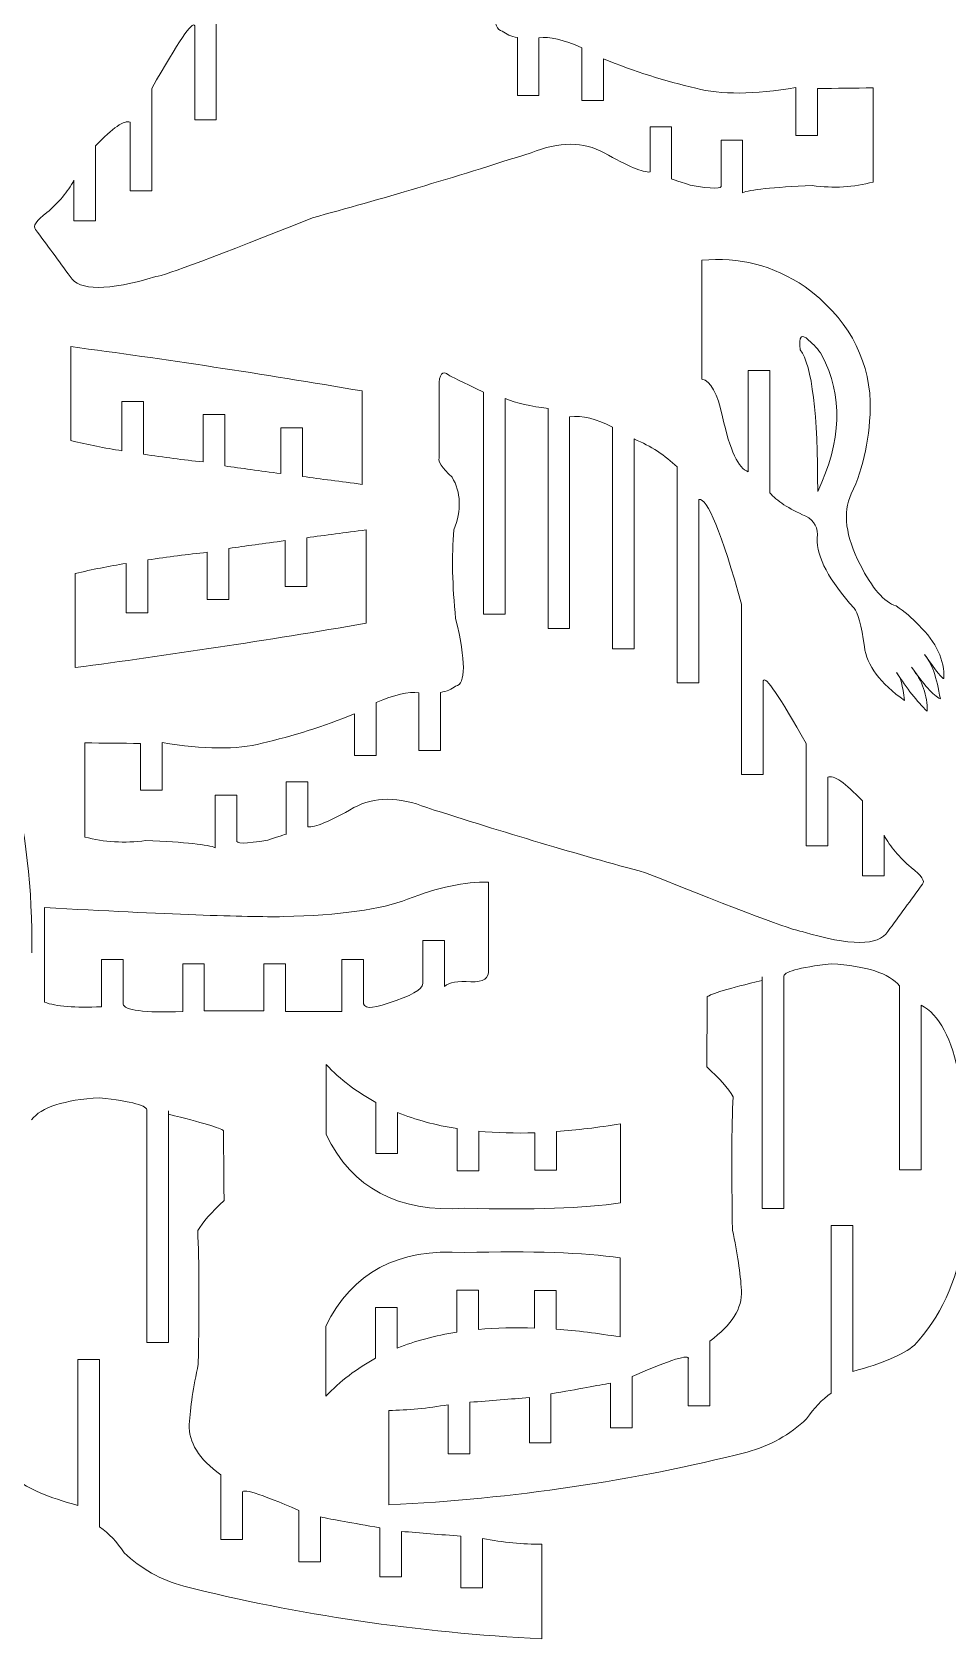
# Model space of a CAD drawing. Header units: inches. Extents: x -293 to 104, y -145 to 210.
# Drawn here: x -168.7 to -49.4, y -136.8 to 72.5 of the extents above; entities that cross this region are included whole.
import ezdxf

# ---------------------------------------------------------------- set-up
doc = ezdxf.new("R2010")
doc.units = ezdxf.units.IN
doc.header["$MEASUREMENT"] = 0
doc.layers.add('Layer 1', color=7, linetype='Continuous')

msp = doc.modelspace()

# ---------------------------------------------------------------- linework, layer by layer
at = {"layer": 'Layer 1', "color": 1, "lineweight": 9}
for points, knots in [([(-105.2936, 102.3051), (-105.1119, 101.9137), (-105.6754, 101.0899), (-106.984, 99.834), (-106.984, 99.834), (-108.1543, 97.8578), (-108.2324, 95.5698), (-107.2181, 92.9698), (-107.2181, 92.9698), (-106.932, 89.5378), (-107.01, 85.6898), (-107.4521, 81.4258), (-107.4521, 81.4258), (-108.8043, 75.8358), (-108.8043, 72.8978), (-107.4521, 72.6118), (-107.4521, 72.6118), (-106.9476, 72.2081), (-106.2922, 71.9345), (-105.4866, 71.7909)], [0, 0, 0, 0, 0.2, 0.2, 0.2, 0.20000001, 0.4, 0.4, 0.4, 0.40000001, 0.6, 0.6, 0.6, 0.60000001, 0.8, 0.8, 0.8, 0.80000001, 1, 1, 1, 1]), ([(-144.7282, 83.2922), (-144.7282, 83.2922), (-144.7282, 61.0807), (-144.7282, 61.0807), (-144.7282, 61.0807), (-144.7282, 61.0807), (-147.5474, 61.0807), (-147.5474, 61.0807), (-147.5474, 61.0807), (-147.5474, 61.0807), (-147.5474, 73.3168), (-147.5474, 73.3168)], [0, 0, 0, 0, 0.33333333, 0.33333333, 0.33333333, 0.33333334, 0.66666667, 0.66666667, 0.66666667, 0.66666668, 1, 1, 1, 1]), ([(-105.4866, 71.7909), (-105.4866, 71.7909), (-105.4866, 64.211), (-105.4866, 64.211), (-105.4866, 64.211), (-105.4866, 64.211), (-102.6674, 64.211), (-102.6674, 64.211), (-102.6674, 64.211), (-102.6674, 64.211), (-102.6674, 71.7517), (-102.6674, 71.7517)], [0, 0, 0, 0, 0.33333333, 0.33333333, 0.33333333, 0.33333334, 0.66666667, 0.66666667, 0.66666667, 0.66666668, 1, 1, 1, 1]), ([(-97.0744, 70.4609), (-97.0744, 70.4609), (-97.0744, 63.587), (-97.0744, 63.587), (-97.0744, 63.587), (-97.0744, 63.587), (-94.2553, 63.587), (-94.2553, 63.587), (-94.2553, 63.587), (-94.2553, 63.587), (-94.2553, 69.0133), (-94.2553, 69.0133)], [0, 0, 0, 0, 0.33333333, 0.33333333, 0.33333333, 0.33333334, 0.66666667, 0.66666667, 0.66666667, 0.66666668, 1, 1, 1, 1]), ([(-94.2553, 69.0133), (-90.2333, 67.3702), (-86.2194, 66.0924), (-82.2145, 65.1795), (-82.2145, 65.1795), (-78.9593, 64.3187), (-74.6129, 64.3447), (-69.1754, 65.2577)], [0, 0, 0, 0, 0.5, 0.5, 0.5, 0.50000001, 1, 1, 1, 1]), ([(-153.1404, 65.1404), (-153.1404, 65.1404), (-153.1404, 51.7906), (-153.1404, 51.7906), (-153.1404, 51.7906), (-153.1404, 51.7906), (-155.9596, 51.7906), (-155.9596, 51.7906), (-155.9596, 51.7906), (-155.9596, 51.7906), (-155.9596, 60.759), (-155.9596, 60.759)], [0, 0, 0, 0, 0.33333333, 0.33333333, 0.33333333, 0.33333334, 0.66666667, 0.66666667, 0.66666667, 0.66666668, 1, 1, 1, 1]), ([(-66.3563, 65.1404), (-66.3563, 65.1404), (-66.3563, 59.0402), (-66.3563, 59.0402), (-66.3563, 59.0402), (-66.3563, 59.0402), (-69.1754, 59.0402), (-69.1754, 59.0402), (-69.1754, 59.0402), (-69.1754, 59.0402), (-69.1754, 65.2577), (-69.1754, 65.2577)], [0, 0, 0, 0, 0.33333333, 0.33333333, 0.33333333, 0.33333334, 0.66666667, 0.66666667, 0.66666667, 0.66666668, 1, 1, 1, 1]), ([(-88.1931, 54.2674), (-88.1931, 54.2674), (-88.1931, 60.1303), (-88.1931, 60.1303), (-88.1931, 60.1303), (-88.1931, 60.1303), (-85.3739, 60.1303), (-85.3739, 60.1303), (-85.3739, 60.1303), (-85.3739, 60.1303), (-85.3739, 53.3457), (-85.3739, 53.3457)], [0, 0, 0, 0, 0.33333333, 0.33333333, 0.33333333, 0.33333334, 0.66666667, 0.66666667, 0.66666667, 0.66666668, 1, 1, 1, 1]), ([(-88.1931, 54.2674), (-89.0936, 54.1775), (-91.0928, 55.0145), (-94.1903, 56.7777), (-94.1903, 56.7777), (-96.8426, 58.2337), (-100.0151, 58.2339), (-103.7076, 56.7777), (-103.7076, 56.7777), (-113.8777, 53.5109), (-123.3763, 50.6869), (-132.2028, 48.3056), (-132.2028, 48.3056), (-144.6112, 43.3355), (-151.4172, 40.7775), (-152.6203, 40.6316), (-152.6203, 40.6316), (-158.8872, 38.7596), (-162.6057, 38.7596), (-163.7759, 40.6316), (-163.7759, 40.6316), (-165.2842, 42.6857), (-166.7923, 44.7397), (-168.3005, 46.7937), (-168.3005, 46.7937), (-168.6906, 47.2097), (-168.1965, 47.9377), (-166.8183, 48.9777), (-166.8183, 48.9777), (-165.2885, 50.2777), (-164.1139, 51.6817), (-163.2948, 53.1897)], [0, 0, 0, 0, 0.125, 0.125, 0.125, 0.12500001, 0.25, 0.25, 0.25, 0.25000001, 0.375, 0.375, 0.375, 0.37500001, 0.5, 0.5, 0.5, 0.50000001, 0.625, 0.625, 0.625, 0.62500001, 0.75, 0.75, 0.75, 0.75000001, 0.875, 0.875, 0.875, 0.87500001, 1, 1, 1, 1]), ([(-160.4756, 57.6682), (-160.4756, 57.6682), (-160.4756, 47.909), (-160.4756, 47.909), (-160.4756, 47.909), (-160.4756, 47.909), (-163.2948, 47.909), (-163.2948, 47.909), (-163.2948, 47.909), (-163.2948, 47.909), (-163.2948, 53.1895), (-163.2948, 53.1895)], [0, 0, 0, 0, 0.33333333, 0.33333333, 0.33333333, 0.33333334, 0.66666667, 0.66666667, 0.66666667, 0.66666668, 1, 1, 1, 1]), ([(-78.9382, 52.546), (-78.9382, 52.546), (-78.9382, 58.4089), (-78.9382, 58.4089), (-78.9382, 58.4089), (-78.9382, 58.4089), (-76.119, 58.4089), (-76.119, 58.4089), (-76.119, 58.4089), (-76.119, 58.4089), (-76.119, 51.5517), (-76.119, 51.5517)], [0, 0, 0, 0, 0.33333333, 0.33333333, 0.33333333, 0.33333334, 0.66666667, 0.66666667, 0.66666667, 0.66666668, 1, 1, 1, 1]), ([(-78.9382, 52.546), (-78.6897, 52.0468), (-80.0292, 52.047), (-82.9569, 52.546), (-82.9569, 52.546), (-84.7514, 53.1377), (-85.5571, 53.4044), (-85.3739, 53.3457)], [0, 0, 0, 0, 0.5, 0.5, 0.5, 0.50000001, 1, 1, 1, 1]), ([(-59.1105, 52.9557), (-61.6338, 52.2795), (-64.2779, 52.1235), (-67.0427, 52.4877), (-67.0427, 52.4877), (-72.2342, 52.2797), (-75.2596, 51.9677), (-76.119, 51.5517)], [0, 0, 0, 0, 0.5, 0.5, 0.5, 0.50000001, 1, 1, 1, 1]), ([(-81.4336, 27.2936), (-81.4336, 27.2936), (-81.4336, 42.7565), (-81.4336, 42.7565), (-81.4336, 42.7565), (-76.612, 43.2575), (-72.1268, 42.1073), (-67.9786, 39.3056), (-67.9786, 39.3056), (-62.5959, 35.3536), (-59.7615, 30.3616), (-59.4755, 24.3296), (-59.4755, 24.3296), (-59.4755, 19.8056), (-60.3076, 15.8016), (-61.9718, 12.3175), (-61.9718, 12.3175), (-63.09, 9.8735), (-62.6999, 6.8055), (-60.8016, 3.1135)], [0, 0, 0, 0, 0.2, 0.2, 0.2, 0.20000001, 0.4, 0.4, 0.4, 0.40000001, 0.6, 0.6, 0.6, 0.60000001, 0.8, 0.8, 0.8, 0.80000001, 1, 1, 1, 1]), ([(-65.7943, 30.4136), (-63.012, 25.1096), (-63.194, 19.1816), (-66.3404, 12.6296), (-66.3404, 12.6296), (-66.3144, 22.7957), (-67.0685, 28.9578), (-68.6027, 31.1156), (-68.6027, 31.1156), (-68.8333, 32.8785), (-68.4764, 33.2925), (-67.5317, 32.3571), (-67.5317, 32.3571), (-66.8613, 31.8051), (-66.2821, 31.1573), (-65.7943, 30.4136)], [0, 0, 0, 0, 0.25, 0.25, 0.25, 0.25000001, 0.5, 0.5, 0.5, 0.50000001, 0.75, 0.75, 0.75, 0.75000001, 1, 1, 1, 1]), ([(-109.9044, 25.5811), (-112.7357, 26.9241), (-114.2347, 27.6674), (-114.4017, 27.8109), (-114.4017, 27.8109), (-115.2738, 28.476), (-115.7033, 27.9675), (-115.6903, 26.2853), (-115.6903, 26.2853), (-115.6903, 23.1818), (-115.6903, 20.0781), (-115.6903, 16.9744)], [0, 0, 0, 0, 0.33333333, 0.33333333, 0.33333333, 0.33333334, 0.66666667, 0.66666667, 0.66666667, 0.66666668, 1, 1, 1, 1]), ([(-75.4004, 15.222), (-75.4004, 15.222), (-75.4004, 28.4132), (-75.4004, 28.4132), (-75.4004, 28.4132), (-75.4004, 28.4132), (-72.5813, 28.4132), (-72.5813, 28.4132), (-72.5813, 28.4132), (-72.5813, 28.4132), (-72.5813, 12.4837), (-72.5813, 12.4837)], [0, 0, 0, 0, 0.33333333, 0.33333333, 0.33333333, 0.33333334, 0.66666667, 0.66666667, 0.66666667, 0.66666668, 1, 1, 1, 1]), ([(-107.0852, 24.7595), (-107.0852, 24.7595), (-107.0852, -3.3356), (-107.0852, -3.3356), (-107.0852, -3.3356), (-107.0852, -3.3356), (-109.9044, -3.3356), (-109.9044, -3.3356), (-109.9044, -3.3356), (-109.9044, -3.3356), (-109.9044, 25.5811), (-109.9044, 25.5811)], [0, 0, 0, 0, 0.33333333, 0.33333333, 0.33333333, 0.33333334, 0.66666667, 0.66666667, 0.66666667, 0.66666668, 1, 1, 1, 1]), ([(-157.0311, 17.9296), (-157.0311, 17.9296), (-157.0362, 24.3798), (-157.0362, 24.3798), (-157.0362, 24.3798), (-157.0362, 24.3798), (-154.217, 24.3798), (-154.217, 24.3798), (-154.217, 24.3798), (-154.217, 24.3798), (-154.2146, 17.4844), (-154.2146, 17.4844)], [0, 0, 0, 0, 0.33333333, 0.33333333, 0.33333333, 0.33333334, 0.66666667, 0.66666667, 0.66666667, 0.66666668, 1, 1, 1, 1]), ([(-98.6732, 22.3734), (-98.6732, 22.3734), (-98.673, -5.2076), (-98.673, -5.2076), (-98.673, -5.2076), (-98.673, -5.2076), (-101.4922, -5.2076), (-101.4922, -5.2076), (-101.4922, -5.2076), (-101.4922, -5.2076), (-101.4922, 23.4686), (-101.4922, 23.4686)], [0, 0, 0, 0, 0.33333333, 0.33333333, 0.33333333, 0.33333334, 0.66666667, 0.66666667, 0.66666667, 0.66666668, 1, 1, 1, 1]), ([(-146.4535, 16.4831), (-146.4535, 16.4831), (-146.4535, 22.6502), (-146.4535, 22.6502), (-146.4535, 22.6502), (-146.4535, 22.6502), (-143.6343, 22.6502), (-143.6343, 22.6502), (-143.6343, 22.6502), (-143.6343, 22.6502), (-143.6343, 15.9736), (-143.6343, 15.9736)], [0, 0, 0, 0, 0.33333333, 0.33333333, 0.33333333, 0.33333334, 0.66666667, 0.66666667, 0.66666667, 0.66666668, 1, 1, 1, 1]), ([(-90.261, 19.4782), (-90.261, 19.4782), (-90.2609, -7.8596), (-90.2609, -7.8596), (-90.2609, -7.8596), (-90.2609, -7.8596), (-93.08, -7.8596), (-93.08, -7.8596), (-93.08, -7.8596), (-93.08, -7.8596), (-93.08, 21.0041), (-93.08, 21.0041)], [0, 0, 0, 0, 0.33333333, 0.33333333, 0.33333333, 0.33333334, 0.66666667, 0.66666667, 0.66666667, 0.66666668, 1, 1, 1, 1]), ([(-136.3034, 14.9669), (-136.3034, 14.9669), (-136.3034, 20.9288), (-136.3034, 20.9288), (-136.3034, 20.9288), (-136.3034, 20.9288), (-133.4842, 20.9288), (-133.4842, 20.9288), (-133.4842, 20.9288), (-133.4842, 20.9288), (-133.4842, 14.5899), (-133.4842, 14.5899)], [0, 0, 0, 0, 0.33333333, 0.33333333, 0.33333333, 0.33333334, 0.66666667, 0.66666667, 0.66666667, 0.66666668, 1, 1, 1, 1]), ([(-115.6903, 16.9744), (-115.872, 16.583), (-115.3085, 15.7592), (-113.9999, 14.5033), (-113.9999, 14.5033), (-112.8296, 12.5271), (-112.7516, 10.2391), (-113.7659, 7.6391), (-113.7659, 7.6391), (-114.0519, 4.2071), (-113.9739, 0.3591), (-113.5319, -3.9049), (-113.5319, -3.9049), (-112.1797, -9.4949), (-112.1797, -12.433), (-113.5319, -12.719), (-113.5319, -12.719), (-114.0364, -13.1226), (-114.6917, -13.3962), (-115.4973, -13.5399)], [0, 0, 0, 0, 0.2, 0.2, 0.2, 0.20000001, 0.4, 0.4, 0.4, 0.40000001, 0.6, 0.6, 0.6, 0.60000001, 0.8, 0.8, 0.8, 0.80000001, 1, 1, 1, 1]), ([(-81.8487, 11.6149), (-81.8487, 11.6149), (-81.8487, -12.2803), (-81.8487, -12.2803), (-81.8487, -12.2803), (-81.8487, -12.2803), (-84.6679, -12.2803), (-84.6679, -12.2803), (-84.6679, -12.2803), (-84.6679, -12.2803), (-84.6679, 15.8399), (-84.6679, 15.8399)], [0, 0, 0, 0, 0.33333333, 0.33333333, 0.33333333, 0.33333334, 0.66666667, 0.66666667, 0.66666667, 0.66666668, 1, 1, 1, 1]), ([(-67.9006, 9.4315), (-66.7305, 8.8335), (-66.2364, 7.8715), (-66.4184, 6.5455), (-66.4184, 6.5455), (-66.4704, 4.0754), (-64.8582, 1.0335), (-61.5818, -2.5805), (-61.5818, -2.5805), (-61.0878, -3.1005), (-60.6456, -4.7645), (-60.2556, -7.5725), (-60.2556, -7.5725), (-59.9175, -10.0165), (-58.1753, -12.3565), (-55.0289, -14.5925), (-55.0289, -14.5925), (-55.2175, -12.6712), (-55.5583, -11.457), (-56.0508, -10.9498), (-56.0508, -10.9498), (-54.723, -13.0232), (-53.3952, -14.7053), (-52.0676, -15.9964), (-52.0676, -15.9964), (-52.0156, -13.949), (-52.6923, -12.032), (-54.0981, -10.2456), (-54.0981, -10.2456), (-52.5363, -12.5146), (-51.2866, -13.8969), (-50.3493, -14.3925), (-50.3493, -14.3925), (-50.805, -11.5759), (-51.4949, -9.6457), (-52.4191, -8.6025), (-52.4191, -8.6025), (-50.87, -10.7934), (-50.0238, -11.8365), (-49.8808, -11.7322), (-49.8808, -11.7322), (-49.7766, -9.3589), (-50.8699, -7.0375), (-53.161, -4.7686)], [0, 0, 0, 0, 0.09090909, 0.09090909, 0.09090909, 0.0909091, 0.18181818, 0.18181818, 0.18181818, 0.18181819, 0.27272727, 0.27272727, 0.27272727, 0.27272728, 0.36363636, 0.36363636, 0.36363636, 0.36363637, 0.45454545, 0.45454545, 0.45454545, 0.45454546, 0.54545455, 0.54545455, 0.54545455, 0.54545456, 0.63636364, 0.63636364, 0.63636364, 0.63636365, 0.72727273, 0.72727273, 0.72727273, 0.72727274, 0.81818182, 0.81818182, 0.81818182, 0.81818183, 0.90909091, 0.90909091, 0.90909091, 0.90909092, 1, 1, 1, 1]), ([(-135.7575, 6.2399), (-135.7575, 6.2399), (-135.7575, 0.2779), (-135.7575, 0.2779), (-135.7575, 0.2779), (-135.7575, 0.2779), (-132.9383, 0.2779), (-132.9383, 0.2779), (-132.9383, 0.2779), (-132.9383, 0.2779), (-132.9383, 6.6169), (-132.9383, 6.6169)], [0, 0, 0, 0, 0.33333333, 0.33333333, 0.33333333, 0.33333334, 0.66666667, 0.66666667, 0.66666667, 0.66666668, 1, 1, 1, 1]), ([(-145.9076, 4.7236), (-145.9076, 4.7236), (-145.9076, -1.4435), (-145.9076, -1.4435), (-145.9076, -1.4435), (-145.9076, -1.4435), (-143.0884, -1.4435), (-143.0884, -1.4435), (-143.0884, -1.4435), (-143.0884, -1.4435), (-143.0884, 5.2332), (-143.0884, 5.2332)], [0, 0, 0, 0, 0.33333333, 0.33333333, 0.33333333, 0.33333334, 0.66666667, 0.66666667, 0.66666667, 0.66666668, 1, 1, 1, 1]), ([(-156.4852, 3.2771), (-156.4852, 3.2771), (-156.4903, -3.1731), (-156.4903, -3.1731), (-156.4903, -3.1731), (-156.4903, -3.1731), (-153.6711, -3.1731), (-153.6711, -3.1731), (-153.6711, -3.1731), (-153.6711, -3.1731), (-153.6687, 3.7223), (-153.6687, 3.7223)], [0, 0, 0, 0, 0.33333333, 0.33333333, 0.33333333, 0.33333334, 0.66666667, 0.66666667, 0.66666667, 0.66666668, 1, 1, 1, 1]), ([(-60.8016, 3.1135), (-59.2413, 0.0195), (-57.6811, -1.7745), (-56.121, -2.2685), (-56.121, -2.2685), (-55.0273, -2.9952), (-54.0407, -3.8285), (-53.161, -4.7686)], [0, 0, 0, 0, 0.5, 0.5, 0.5, 0.50000001, 1, 1, 1, 1]), ([(-76.2557, -2.0385), (-76.2557, -2.0385), (-76.2557, -24.25), (-76.2557, -24.25), (-76.2557, -24.25), (-76.2557, -24.25), (-73.4365, -24.25), (-73.4365, -24.25), (-73.4365, -24.25), (-73.4365, -24.25), (-73.4365, -12.0139), (-73.4365, -12.0139)], [0, 0, 0, 0, 0.33333333, 0.33333333, 0.33333333, 0.33333334, 0.66666667, 0.66666667, 0.66666667, 0.66666668, 1, 1, 1, 1]), ([(-115.4973, -13.5399), (-115.4973, -13.5399), (-115.4973, -21.1197), (-115.4973, -21.1197), (-115.4973, -21.1197), (-115.4973, -21.1197), (-118.3165, -21.1197), (-118.3165, -21.1197), (-118.3165, -21.1197), (-118.3165, -21.1197), (-118.3165, -13.579), (-118.3165, -13.579)], [0, 0, 0, 0, 0.33333333, 0.33333333, 0.33333333, 0.33333334, 0.66666667, 0.66666667, 0.66666667, 0.66666668, 1, 1, 1, 1]), ([(-126.7287, -16.3174), (-130.7507, -17.9605), (-134.7646, -19.2383), (-138.7695, -20.1512), (-138.7695, -20.1512), (-142.0247, -21.012), (-146.3711, -20.986), (-151.8085, -20.073)], [0, 0, 0, 0, 0.5, 0.5, 0.5, 0.50000001, 1, 1, 1, 1]), ([(-123.9095, -14.8698), (-123.9095, -14.8698), (-123.9095, -21.7437), (-123.9095, -21.7437), (-123.9095, -21.7437), (-123.9095, -21.7437), (-126.7287, -21.7437), (-126.7287, -21.7437), (-126.7287, -21.7437), (-126.7287, -21.7437), (-126.7287, -16.3174), (-126.7287, -16.3174)], [0, 0, 0, 0, 0.33333333, 0.33333333, 0.33333333, 0.33333334, 0.66666667, 0.66666667, 0.66666667, 0.66666668, 1, 1, 1, 1]), ([(-154.6277, -20.1903), (-154.6277, -20.1903), (-154.6277, -26.2905), (-154.6277, -26.2905), (-154.6277, -26.2905), (-154.6277, -26.2905), (-151.8085, -26.2905), (-151.8085, -26.2905), (-151.8085, -26.2905), (-151.8085, -26.2905), (-151.8085, -20.073), (-151.8085, -20.073)], [0, 0, 0, 0, 0.33333333, 0.33333333, 0.33333333, 0.33333334, 0.66666667, 0.66666667, 0.66666667, 0.66666668, 1, 1, 1, 1]), ([(-67.8435, -20.1903), (-67.8435, -20.1903), (-67.8435, -33.5401), (-67.8435, -33.5401), (-67.8435, -33.5401), (-67.8435, -33.5401), (-65.0244, -33.5401), (-65.0244, -33.5401), (-65.0244, -33.5401), (-65.0244, -33.5401), (-65.0244, -24.5717), (-65.0244, -24.5717)], [0, 0, 0, 0, 0.33333333, 0.33333333, 0.33333333, 0.33333334, 0.66666667, 0.66666667, 0.66666667, 0.66666668, 1, 1, 1, 1]), ([(-142.0457, -32.7847), (-142.0457, -32.7847), (-142.0457, -26.9218), (-142.0457, -26.9218), (-142.0457, -26.9218), (-142.0457, -26.9218), (-144.8649, -26.9218), (-144.8649, -26.9218), (-144.8649, -26.9218), (-144.8649, -26.9218), (-144.8649, -33.779), (-144.8649, -33.779)], [0, 0, 0, 0, 0.33333333, 0.33333333, 0.33333333, 0.33333334, 0.66666667, 0.66666667, 0.66666667, 0.66666668, 1, 1, 1, 1]), ([(-132.7908, -31.0633), (-132.7908, -31.0633), (-132.7908, -25.2004), (-132.7908, -25.2004), (-132.7908, -25.2004), (-132.7908, -25.2004), (-135.61, -25.2004), (-135.61, -25.2004), (-135.61, -25.2004), (-135.61, -25.2004), (-135.61, -31.985), (-135.61, -31.985)], [0, 0, 0, 0, 0.33333333, 0.33333333, 0.33333333, 0.33333334, 0.66666667, 0.66666667, 0.66666667, 0.66666668, 1, 1, 1, 1]), ([(-132.7908, -31.0633), (-131.8904, -31.1532), (-129.8911, -30.3163), (-126.7937, -28.553), (-126.7937, -28.553), (-124.1413, -27.097), (-120.9689, -27.0968), (-117.2764, -28.553), (-117.2764, -28.553), (-107.1063, -31.8198), (-97.6077, -34.6438), (-88.7812, -37.0251), (-88.7812, -37.0251), (-76.3727, -41.9952), (-69.5668, -44.5532), (-68.3636, -44.6991), (-68.3636, -44.6991), (-62.0968, -46.5711), (-58.3782, -46.5711), (-57.2081, -44.6991), (-57.2081, -44.6991), (-55.6997, -42.6451), (-54.1917, -40.5911), (-52.6835, -38.537), (-52.6835, -38.537), (-52.2934, -38.121), (-52.7875, -37.393), (-54.1657, -36.353), (-54.1657, -36.353), (-55.6954, -35.053), (-56.87, -33.649), (-57.6891, -32.141)], [0, 0, 0, 0, 0.125, 0.125, 0.125, 0.12500001, 0.25, 0.25, 0.25, 0.25000001, 0.375, 0.375, 0.375, 0.37500001, 0.5, 0.5, 0.5, 0.50000001, 0.625, 0.625, 0.625, 0.62500001, 0.75, 0.75, 0.75, 0.75000001, 0.875, 0.875, 0.875, 0.87500001, 1, 1, 1, 1]), ([(-60.5083, -27.6625), (-60.5083, -27.6625), (-60.5083, -37.4217), (-60.5083, -37.4217), (-60.5083, -37.4217), (-60.5083, -37.4217), (-57.6891, -37.4217), (-57.6891, -37.4217), (-57.6891, -37.4217), (-57.6891, -37.4217), (-57.6891, -32.1412), (-57.6891, -32.1412)], [0, 0, 0, 0, 0.33333333, 0.33333333, 0.33333333, 0.33333334, 0.66666667, 0.66666667, 0.66666667, 0.66666668, 1, 1, 1, 1]), ([(-161.8735, -32.375), (-159.3502, -33.0512), (-156.7061, -33.2072), (-153.9413, -32.843), (-153.9413, -32.843), (-148.7498, -33.051), (-145.7243, -33.363), (-144.8649, -33.779)], [0, 0, 0, 0, 0.5, 0.5, 0.5, 0.50000001, 1, 1, 1, 1]), ([(-142.0457, -32.7847), (-142.2942, -33.2839), (-140.9547, -33.2838), (-138.0271, -32.7847), (-138.0271, -32.7847), (-136.2325, -32.193), (-135.4269, -31.9264), (-135.61, -31.985)], [0, 0, 0, 0, 0.5, 0.5, 0.5, 0.50000001, 1, 1, 1, 1]), ([(-109.2463, -38.2561), (-112.3227, -38.1911), (-115.8474, -38.9343), (-119.8206, -40.4861), (-119.8206, -40.4861), (-123.2103, -41.8145), (-128.6047, -42.5696), (-136.004, -42.7506), (-136.004, -42.7506), (-140.8147, -42.8286), (-151.1901, -42.4386), (-167.1303, -41.5806)], [0, 0, 0, 0, 0.33333333, 0.33333333, 0.33333333, 0.33333334, 0.66666667, 0.66666667, 0.66666667, 0.66666668, 1, 1, 1, 1]), ([(-117.7966, -51.4792), (-117.7966, -51.4792), (-117.7966, -45.8765), (-117.7966, -45.8765), (-117.7966, -45.8765), (-117.7966, -45.8765), (-114.9774, -45.8765), (-114.9774, -45.8765), (-114.9774, -45.8765), (-114.9774, -45.8765), (-114.9774, -51.831), (-114.9774, -51.831)], [0, 0, 0, 0, 0.33333333, 0.33333333, 0.33333333, 0.33333334, 0.66666667, 0.66666667, 0.66666667, 0.66666668, 1, 1, 1, 1]), ([(-159.6947, -54.4913), (-159.6947, -54.4913), (-159.6947, -48.351), (-159.6947, -48.351), (-159.6947, -48.351), (-159.6947, -48.351), (-156.8756, -48.351), (-156.8756, -48.351), (-156.8756, -48.351), (-156.8756, -48.351), (-156.8756, -54.1392), (-156.8756, -54.1392)], [0, 0, 0, 0, 0.33333333, 0.33333333, 0.33333333, 0.33333334, 0.66666667, 0.66666667, 0.66666667, 0.66666668, 1, 1, 1, 1]), ([(-149.1119, -55.1172), (-149.1119, -55.1172), (-149.1121, -48.9127), (-149.1121, -48.9127), (-149.1121, -48.9127), (-149.1121, -48.9127), (-146.2929, -48.9127), (-146.2929, -48.9127), (-146.2929, -48.9127), (-146.2929, -48.9127), (-146.2931, -55.0392), (-146.2931, -55.0392)], [0, 0, 0, 0, 0.33333333, 0.33333333, 0.33333333, 0.33333334, 0.66666667, 0.66666667, 0.66666667, 0.66666668, 1, 1, 1, 1]), ([(-138.5294, -55.0389), (-138.5294, -55.0389), (-138.5294, -48.897), (-138.5294, -48.897), (-138.5294, -48.897), (-138.5294, -48.897), (-135.7102, -48.897), (-135.7102, -48.897), (-135.7102, -48.897), (-135.7102, -48.897), (-135.7104, -55.1172), (-135.7104, -55.1172)], [0, 0, 0, 0, 0.33333333, 0.33333333, 0.33333333, 0.33333334, 0.66666667, 0.66666667, 0.66666667, 0.66666668, 1, 1, 1, 1]), ([(-128.3793, -55.1172), (-128.3793, -55.1172), (-128.3793, -48.351), (-128.3793, -48.351), (-128.3793, -48.351), (-128.3793, -48.351), (-125.5601, -48.351), (-125.5601, -48.351), (-125.5601, -48.351), (-125.5601, -48.351), (-125.5601, -53.7872), (-125.5601, -53.7872)], [0, 0, 0, 0, 0.33333333, 0.33333333, 0.33333333, 0.33333334, 0.66666667, 0.66666667, 0.66666667, 0.66666668, 1, 1, 1, 1]), ([(-109.2463, -49.6795), (-109.1466, -50.7747), (-109.9117, -51.2964), (-111.5416, -51.2443), (-111.5416, -51.2443), (-113.2602, -51.1011), (-114.4054, -51.2966), (-114.9774, -51.831)], [0, 0, 0, 0, 0.5, 0.5, 0.5, 0.50000001, 1, 1, 1, 1]), ([(-125.5601, -53.7872), (-125.6521, -54.7522), (-124.5721, -54.8302), (-122.3196, -54.0218), (-122.3196, -54.0218), (-119.3497, -53.0961), (-117.842, -52.2484), (-117.7966, -51.4792)], [0, 0, 0, 0, 0.5, 0.5, 0.5, 0.50000001, 1, 1, 1, 1]), ([(-73.5541, -50.5906), (-73.5541, -50.5906), (-73.5541, -80.7919), (-73.5541, -80.7919), (-73.5541, -80.7919), (-73.5541, -80.7919), (-70.7349, -80.7919), (-70.7349, -80.7919), (-70.7349, -80.7919), (-70.7349, -80.7919), (-70.7349, -50.5906), (-70.7349, -50.5906)], [0, 0, 0, 0, 0.33333333, 0.33333333, 0.33333333, 0.33333334, 0.66666667, 0.66666667, 0.66666667, 0.66666668, 1, 1, 1, 1]), ([(-55.6896, -51.7758), (-55.6896, -51.7758), (-55.6896, -75.7219), (-55.6896, -75.7219), (-55.6896, -75.7219), (-55.6896, -75.7219), (-52.8705, -75.7219), (-52.8705, -75.7219), (-52.8705, -75.7219), (-52.8705, -75.7219), (-52.8705, -54.2777), (-52.8705, -54.2777)], [0, 0, 0, 0, 0.33333333, 0.33333333, 0.33333333, 0.33333334, 0.66666667, 0.66666667, 0.66666667, 0.66666668, 1, 1, 1, 1]), ([(-80.3923, -98.0396), (-77.5243, -95.9529), (-76.1519, -93.7621), (-76.2747, -91.4671), (-76.2747, -91.4671), (-76.4091, -89.2159), (-76.8006, -86.5934), (-77.4494, -83.5999), (-77.4494, -83.5999), (-77.5793, -75.9819), (-77.5534, -70.1838), (-77.3713, -66.2058), (-77.3713, -66.2058), (-77.9953, -65.1138), (-79.1395, -63.8138), (-80.8037, -62.3058), (-80.8037, -62.3058), (-80.778, -59.2728), (-80.7524, -56.2399), (-80.7267, -53.2071)], [0, 0, 0, 0, 0.2, 0.2, 0.2, 0.20000001, 0.4, 0.4, 0.4, 0.40000001, 0.6, 0.6, 0.6, 0.60000001, 0.8, 0.8, 0.8, 0.80000001, 1, 1, 1, 1]), ([(-53.734, -98.5759), (-50.3795, -95.0398), (-48.2212, -90.3598), (-47.2591, -84.5359), (-47.2591, -84.5359), (-46.2431, -66.7705), (-48.1134, -56.6842), (-52.8705, -54.2777)], [0, 0, 0, 0, 0.5, 0.5, 0.5, 0.50000001, 1, 1, 1, 1]), ([(-130.4031, -71.1427), (-130.4033, -68.1007), (-130.4033, -65.0587), (-130.4033, -62.0167), (-130.4033, -62.0167), (-128.5695, -63.9737), (-126.3288, -65.664), (-123.9243, -66.967)], [0, 0, 0, 0, 0.5, 0.5, 0.5, 0.50000001, 1, 1, 1, 1]), ([(-123.9244, -66.967), (-123.9244, -66.967), (-123.9244, -73.5925), (-123.9244, -73.5925), (-123.9244, -73.5925), (-123.9244, -73.5925), (-121.1052, -73.5925), (-121.1052, -73.5925), (-121.1052, -73.5925), (-121.1052, -73.5925), (-121.1052, -68.2813), (-121.1052, -68.2813)], [0, 0, 0, 0, 0.33333333, 0.33333333, 0.33333333, 0.33333334, 0.66666667, 0.66666667, 0.66666667, 0.66666668, 1, 1, 1, 1]), ([(-150.9709, -68.0391), (-150.9709, -68.0391), (-150.9709, -98.2404), (-150.9709, -98.2404), (-150.9709, -98.2404), (-150.9709, -98.2404), (-153.7901, -98.2404), (-153.7901, -98.2404), (-153.7901, -98.2404), (-153.7901, -98.2404), (-153.7901, -68.0391), (-153.7901, -68.0391)], [0, 0, 0, 0, 0.33333333, 0.33333333, 0.33333333, 0.33333334, 0.66666667, 0.66666667, 0.66666667, 0.66666668, 1, 1, 1, 1]), ([(-144.1328, -115.4881), (-147.0008, -113.4015), (-148.3731, -111.2106), (-148.2504, -108.9157), (-148.2504, -108.9157), (-148.1159, -106.6644), (-147.7245, -104.0419), (-147.0756, -101.0484), (-147.0756, -101.0484), (-146.9458, -93.4304), (-146.9716, -87.6324), (-147.1538, -83.6544), (-147.1538, -83.6544), (-146.5297, -82.5623), (-145.3856, -81.2623), (-143.7213, -79.7543), (-143.7213, -79.7543), (-143.747, -76.7214), (-143.7727, -73.6884), (-143.7984, -70.6556)], [0, 0, 0, 0, 0.2, 0.2, 0.2, 0.20000001, 0.4, 0.4, 0.4, 0.40000001, 0.6, 0.6, 0.6, 0.60000001, 0.8, 0.8, 0.8, 0.80000001, 1, 1, 1, 1]), ([(-92.0554, -80.0348), (-96.7648, -80.7369), (-103.5351, -80.9709), (-112.3668, -80.7368), (-112.3668, -80.7368), (-121.0206, -81.3348), (-127.0328, -78.1368), (-130.4031, -71.1427)], [0, 0, 0, 0, 0.5, 0.5, 0.5, 0.50000001, 1, 1, 1, 1]), ([(-113.3417, -70.3642), (-113.3417, -70.3642), (-113.3417, -75.8513), (-113.3417, -75.8513), (-113.3417, -75.8513), (-113.3417, -75.8513), (-110.5226, -75.8513), (-110.5226, -75.8513), (-110.5226, -75.8513), (-110.5226, -75.8513), (-110.5226, -70.7142), (-110.5226, -70.7142)], [0, 0, 0, 0, 0.33333333, 0.33333333, 0.33333333, 0.33333334, 0.66666667, 0.66666667, 0.66666667, 0.66666668, 1, 1, 1, 1]), ([(-103.1916, -70.9057), (-103.1916, -70.9057), (-103.1916, -75.7833), (-103.1916, -75.7833), (-103.1916, -75.7833), (-103.1916, -75.7833), (-100.3725, -75.7833), (-100.3725, -75.7833), (-100.3725, -75.7833), (-100.3725, -75.7833), (-100.3725, -70.754), (-100.3725, -70.754)], [0, 0, 0, 0, 0.33333333, 0.33333333, 0.33333333, 0.33333334, 0.66666667, 0.66666667, 0.66666667, 0.66666668, 1, 1, 1, 1]), ([(-100.3725, -70.754), (-97.7631, -70.5608), (-94.9301, -70.2178), (-92.0554, -69.7387), (-92.0554, -69.7387), (-92.0554, -73.1707), (-92.0554, -76.6028), (-92.0554, -80.0348)], [0, 0, 0, 0, 0.5, 0.5, 0.5, 0.50000001, 1, 1, 1, 1]), ([(-64.5829, -104.816), (-64.5829, -104.816), (-64.5829, -83.0073), (-64.5829, -83.0073), (-64.5829, -83.0073), (-64.5829, -83.0073), (-61.7637, -83.0073), (-61.7637, -83.0073), (-61.7637, -83.0073), (-61.7637, -83.0073), (-61.7637, -102.008), (-61.7637, -102.008)], [0, 0, 0, 0, 0.33333333, 0.33333333, 0.33333333, 0.33333334, 0.66666667, 0.66666667, 0.66666667, 0.66666668, 1, 1, 1, 1]), ([(-92.1008, -87.2151), (-96.8101, -86.5129), (-103.5804, -86.2789), (-112.4121, -86.5131), (-112.4121, -86.5131), (-121.0659, -85.9151), (-127.0781, -89.1131), (-130.4485, -96.1071)], [0, 0, 0, 0, 0.5, 0.5, 0.5, 0.50000001, 1, 1, 1, 1]), ([(-100.4178, -96.4958), (-97.8084, -96.6891), (-94.9754, -97.032), (-92.1008, -97.5111), (-92.1008, -97.5111), (-92.1008, -94.0791), (-92.1008, -90.6471), (-92.1008, -87.2151)], [0, 0, 0, 0, 0.5, 0.5, 0.5, 0.50000001, 1, 1, 1, 1]), ([(-113.3871, -96.8857), (-113.3871, -96.8857), (-113.3871, -91.3986), (-113.3871, -91.3986), (-113.3871, -91.3986), (-113.3871, -91.3986), (-110.5679, -91.3986), (-110.5679, -91.3986), (-110.5679, -91.3986), (-110.5679, -91.3986), (-110.5679, -96.5356), (-110.5679, -96.5356)], [0, 0, 0, 0, 0.33333333, 0.33333333, 0.33333333, 0.33333334, 0.66666667, 0.66666667, 0.66666667, 0.66666668, 1, 1, 1, 1]), ([(-103.237, -96.3441), (-103.237, -96.3441), (-103.237, -91.4666), (-103.237, -91.4666), (-103.237, -91.4666), (-103.237, -91.4666), (-100.4178, -91.4666), (-100.4178, -91.4666), (-100.4178, -91.4666), (-100.4178, -91.4666), (-100.4178, -96.4958), (-100.4178, -96.4958)], [0, 0, 0, 0, 0.33333333, 0.33333333, 0.33333333, 0.33333334, 0.66666667, 0.66666667, 0.66666667, 0.66666668, 1, 1, 1, 1]), ([(-123.9698, -100.2828), (-123.9698, -100.2828), (-123.9698, -93.6574), (-123.9698, -93.6574), (-123.9698, -93.6574), (-123.9698, -93.6574), (-121.1506, -93.6574), (-121.1506, -93.6574), (-121.1506, -93.6574), (-121.1506, -93.6574), (-121.1506, -98.9685), (-121.1506, -98.9685)], [0, 0, 0, 0, 0.33333333, 0.33333333, 0.33333333, 0.33333334, 0.66666667, 0.66666667, 0.66666667, 0.66666668, 1, 1, 1, 1]), ([(-130.4485, -96.1071), (-130.4486, -99.1491), (-130.4486, -102.1911), (-130.4486, -105.2331), (-130.4486, -105.2331), (-128.6149, -103.2762), (-126.3741, -101.5858), (-123.9696, -100.2828)], [0, 0, 0, 0, 0.5, 0.5, 0.5, 0.50000001, 1, 1, 1, 1]), ([(-83.2114, -100.2335), (-83.2114, -100.2335), (-83.2114, -106.4692), (-83.2114, -106.4692), (-83.2114, -106.4692), (-83.2114, -106.4692), (-80.3923, -106.4692), (-80.3923, -106.4692), (-80.3923, -106.4692), (-80.3923, -106.4692), (-80.3923, -98.0396), (-80.3923, -98.0396)], [0, 0, 0, 0, 0.33333333, 0.33333333, 0.33333333, 0.33333334, 0.66666667, 0.66666667, 0.66666667, 0.66666668, 1, 1, 1, 1]), ([(-159.9422, -122.2645), (-159.9422, -122.2645), (-159.9422, -100.4558), (-159.9422, -100.4558), (-159.9422, -100.4558), (-159.9422, -100.4558), (-162.7614, -100.4558), (-162.7614, -100.4558), (-162.7614, -100.4558), (-162.7614, -100.4558), (-162.7614, -119.4565), (-162.7614, -119.4565)], [0, 0, 0, 0, 0.33333333, 0.33333333, 0.33333333, 0.33333334, 0.66666667, 0.66666667, 0.66666667, 0.66666668, 1, 1, 1, 1]), ([(-93.3616, -103.5161), (-93.3616, -103.5161), (-93.3616, -109.3471), (-93.3616, -109.3471), (-93.3616, -109.3471), (-93.3616, -109.3471), (-90.5424, -109.3471), (-90.5424, -109.3471), (-90.5424, -109.3471), (-90.5424, -109.3471), (-90.5424, -102.6557), (-90.5424, -102.6557)], [0, 0, 0, 0, 0.33333333, 0.33333333, 0.33333333, 0.33333334, 0.66666667, 0.66666667, 0.66666667, 0.66666668, 1, 1, 1, 1]), ([(-122.2416, -119.396), (-105.947, -118.563), (-90.3808, -116.2727), (-75.5437, -112.525), (-75.5437, -112.525), (-72.5607, -111.7061), (-69.9715, -110.2544), (-67.7759, -108.17), (-67.7759, -108.17), (-66.8642, -106.792), (-65.7997, -105.6738), (-64.5829, -104.816)], [0, 0, 0, 0, 0.33333333, 0.33333333, 0.33333333, 0.33333334, 0.66666667, 0.66666667, 0.66666667, 0.66666668, 1, 1, 1, 1]), ([(-114.5052, -106.333), (-114.5052, -106.333), (-114.5052, -112.7293), (-114.5052, -112.7293), (-114.5052, -112.7293), (-114.5052, -112.7293), (-111.686, -112.7293), (-111.686, -112.7293), (-111.686, -112.7293), (-111.686, -112.7293), (-111.686, -106.0202), (-111.686, -106.0202)], [0, 0, 0, 0, 0.33333333, 0.33333333, 0.33333333, 0.33333334, 0.66666667, 0.66666667, 0.66666667, 0.66666668, 1, 1, 1, 1]), ([(-103.9225, -105.3942), (-103.9225, -105.3942), (-103.9225, -111.3014), (-103.9225, -111.3014), (-103.9225, -111.3014), (-103.9225, -111.3014), (-101.1033, -111.3014), (-101.1033, -111.3014), (-101.1033, -111.3014), (-101.1033, -111.3014), (-101.1033, -104.9247), (-101.1033, -104.9247)], [0, 0, 0, 0, 0.33333333, 0.33333333, 0.33333333, 0.33333334, 0.66666667, 0.66666667, 0.66666667, 0.66666668, 1, 1, 1, 1]), ([(-141.3136, -117.682), (-141.3136, -117.682), (-141.3136, -123.9177), (-141.3136, -123.9177), (-141.3136, -123.9177), (-141.3136, -123.9177), (-144.1328, -123.9177), (-144.1328, -123.9177), (-144.1328, -123.9177), (-144.1328, -123.9177), (-144.1328, -115.4881), (-144.1328, -115.4881)], [0, 0, 0, 0, 0.33333333, 0.33333333, 0.33333333, 0.33333334, 0.66666667, 0.66666667, 0.66666667, 0.66666668, 1, 1, 1, 1]), ([(-131.1635, -120.9646), (-131.1635, -120.9646), (-131.1635, -126.7956), (-131.1635, -126.7956), (-131.1635, -126.7956), (-131.1635, -126.7956), (-133.9827, -126.7956), (-133.9827, -126.7956), (-133.9827, -126.7956), (-133.9827, -126.7956), (-133.9827, -120.1043), (-133.9827, -120.1043)], [0, 0, 0, 0, 0.33333333, 0.33333333, 0.33333333, 0.33333334, 0.66666667, 0.66666667, 0.66666667, 0.66666668, 1, 1, 1, 1]), ([(-102.2835, -136.8445), (-118.5781, -136.0116), (-134.1442, -133.7212), (-148.9814, -129.9735), (-148.9814, -129.9735), (-151.9643, -129.1547), (-154.5536, -127.7029), (-156.7491, -125.6185), (-156.7491, -125.6185), (-157.6608, -124.2405), (-158.7254, -123.1223), (-159.9422, -122.2645)], [0, 0, 0, 0, 0.33333333, 0.33333333, 0.33333333, 0.33333334, 0.66666667, 0.66666667, 0.66666667, 0.66666668, 1, 1, 1, 1]), ([(-120.6026, -122.8427), (-120.6026, -122.8427), (-120.6026, -128.7499), (-120.6026, -128.7499), (-120.6026, -128.7499), (-120.6026, -128.7499), (-123.4217, -128.7499), (-123.4217, -128.7499), (-123.4217, -128.7499), (-123.4217, -128.7499), (-123.4217, -122.3732), (-123.4217, -122.3732)], [0, 0, 0, 0, 0.33333333, 0.33333333, 0.33333333, 0.33333334, 0.66666667, 0.66666667, 0.66666667, 0.66666668, 1, 1, 1, 1]), ([(-110.0199, -123.7815), (-110.0199, -123.7815), (-110.0199, -130.1779), (-110.0199, -130.1779), (-110.0199, -130.1779), (-110.0199, -130.1779), (-112.8391, -130.1779), (-112.8391, -130.1779), (-112.8391, -130.1779), (-112.8391, -130.1779), (-112.8391, -123.4687), (-112.8391, -123.4687)], [0, 0, 0, 0, 0.33333333, 0.33333333, 0.33333333, 0.33333334, 0.66666667, 0.66666667, 0.66666667, 0.66666668, 1, 1, 1, 1])]:
    msp.add_open_spline(points, degree=3, knots=knots, dxfattribs=at)
for points in [[(-153.1404, 65.1404), (-149.681, 71.2823), (-147.8165, 74.0078), (-147.5474, 73.3168)], [(-102.6674, 71.7519), (-101.3167, 71.9213), (-99.4522, 71.4911), (-97.0744, 70.4607)], [(-59.1105, 65.2185), (-61.5256, 65.1925), (-63.9409, 65.1664), (-66.3563, 65.1404)], [(-59.1105, 65.2185), (-59.1105, 61.131), (-59.1105, 57.0434), (-59.1105, 52.9557)], [(-160.4756, 57.6682), (-158.2278, 60.0285), (-156.7222, 61.0588), (-155.9596, 60.7589)], [(-125.7206, 25.7372), (-138.8464, 27.9734), (-151.4974, 29.8974), (-163.6738, 31.5093)], [(-163.6736, 19.2632), (-163.6734, 23.3452), (-163.6734, 27.4272), (-163.6736, 31.5094)], [(-81.4336, 27.2936), (-80.3043, 27.0596), (-79.4077, 25.4216), (-78.7441, 22.3796)], [(-125.7206, 13.5692), (-125.7206, 17.6252), (-125.7206, 21.6812), (-125.7206, 25.7372)], [(-101.4922, 23.4686), (-103.7193, 23.7164), (-105.5838, 24.1466), (-107.0852, 24.7595)], [(-93.08, 21.004), (-95.1727, 22.1123), (-97.0372, 22.569), (-98.6732, 22.3732)], [(-78.7441, 22.3796), (-77.7692, 17.9864), (-76.6546, 15.6005), (-75.4004, 15.222)], [(-157.0311, 17.9298), (-159.3196, 18.3134), (-161.4254, 18.7169), (-163.6736, 19.2632)], [(-84.6679, 15.8399), (-86.2094, 17.3395), (-88.0739, 18.5523), (-90.261, 19.4782)], [(-146.4535, 16.4831), (-149.0532, 16.775), (-151.5667, 17.0871), (-154.2146, 17.4844)], [(-136.3032, 14.9669), (-139.0962, 15.3423), (-141.4956, 15.672), (-143.6345, 15.9736)], [(-125.7206, 13.5692), (-128.5427, 13.9367), (-131.0632, 14.2674), (-133.4841, 14.5897)], [(-81.8487, 11.6149), (-80.7248, 11.8364), (-78.8604, 7.2856), (-76.2557, -2.0385)], [(-72.5813, 12.4837), (-71.678, 11.4145), (-70.1179, 10.3972), (-67.9005, 9.4314)], [(-125.1746, 7.6375), (-127.9968, 7.27), (-130.5173, 6.9393), (-132.9381, 6.617)], [(-125.1746, 7.6375), (-125.1746, 3.5815), (-125.1746, -0.4745), (-125.1746, -4.5305)], [(-145.9076, 4.7236), (-148.5073, 4.4318), (-151.0208, 4.1196), (-153.6687, 3.7223)], [(-135.7573, 6.2399), (-138.5503, 5.8645), (-140.9496, 5.5347), (-143.0886, 5.2332)], [(-156.4852, 3.277), (-158.7737, 2.8933), (-160.8795, 2.4898), (-163.1277, 1.9435)], [(-163.1277, 1.9435), (-163.1275, -2.1385), (-163.1275, -6.2205), (-163.1277, -10.3027)], [(-125.1746, -4.5305), (-138.3004, -6.7667), (-150.9515, -8.6907), (-163.1278, -10.3025)], [(-67.8435, -20.1903), (-71.303, -14.0484), (-73.1675, -11.3229), (-73.4365, -12.0139)], [(-118.3165, -13.5789), (-119.6673, -13.4094), (-121.5318, -13.8397), (-123.9095, -14.87)], [(-161.8735, -20.1122), (-159.4583, -20.1382), (-157.043, -20.1643), (-154.6277, -20.1903)], [(-161.8735, -20.1122), (-161.8735, -24.1997), (-161.8735, -28.2873), (-161.8735, -32.375)], [(-171.4731, -24.1967), (-169.559, -31.4159), (-168.6645, -39.1728), (-168.7901, -47.4674)], [(-60.5083, -27.6625), (-62.7562, -25.3022), (-64.2617, -24.2719), (-65.0244, -24.5718)], [(-109.2463, -50.0354), (-109.2463, -50.0354), (-109.2463, -38.2561), (-109.2463, -38.2561)], [(-167.1303, -41.5806), (-167.1303, -41.5806), (-167.1303, -53.9045), (-167.1303, -53.9045)], [(-70.7349, -50.5906), (-70.9057, -49.9512), (-68.8532, -49.3842), (-64.5775, -48.8898)], [(-55.6896, -51.7758), (-56.9846, -50.1378), (-59.9471, -49.1758), (-64.5775, -48.8898)], [(-73.5541, -51.0552), (-77.9668, -52.1117), (-80.3577, -52.8289), (-80.7267, -53.2069)], [(-33.7045, -51.0724), (-63.3513, -51.0724), (-17.832, -51.0724), (-47.4786, -51.0724)], [(-167.1303, -53.9045), (-165.6256, -54.4393), (-163.1472, -54.6349), (-159.6947, -54.4913)], [(-156.8756, -54.1392), (-156.7612, -54.9609), (-154.1733, -55.2867), (-149.1119, -55.1172)], [(-138.5294, -55.039), (-141.1174, -55.039), (-143.7052, -55.039), (-146.2931, -55.039)], [(-128.3793, -55.1172), (-130.823, -55.1172), (-133.2667, -55.1172), (-135.7104, -55.1172)], [(-168.8354, -69.2243), (-167.5405, -67.5863), (-164.578, -66.6243), (-159.9476, -66.3383)], [(-153.7901, -68.0391), (-153.6193, -67.3997), (-155.6719, -66.8328), (-159.9476, -66.3383)], [(-150.9709, -68.5038), (-146.5583, -69.5602), (-144.1674, -70.2775), (-143.7984, -70.6554)], [(-121.1052, -68.2811), (-118.7736, -69.2102), (-116.1199, -69.9283), (-113.3416, -70.3642)], [(-110.5224, -70.7144), (-108.2619, -70.9194), (-105.7205, -70.991), (-103.1916, -70.9057)], [(-110.5678, -96.5355), (-108.3072, -96.3305), (-105.7658, -96.2588), (-103.237, -96.3441)], [(-121.1506, -98.9687), (-118.819, -98.0397), (-116.1652, -97.3215), (-113.3869, -96.8857)], [(-90.5424, -102.6557), (-85.4175, -100.4388), (-82.9734, -99.6824), (-83.2113, -100.3868)], [(-61.7637, -102.008), (-57.8947, -100.968), (-55.2179, -99.8238), (-53.734, -98.5759)], [(-101.1033, -104.9247), (-97.4982, -104.2987), (-94.9175, -103.8292), (-93.3616, -103.5163)], [(-122.2416, -107.0764), (-119.7641, -107.0634), (-117.1851, -106.8156), (-114.5052, -106.333)], [(-111.686, -106.0201), (-108.9732, -105.8116), (-106.3852, -105.6028), (-103.9225, -105.3942)], [(-122.2416, -119.396), (-122.2416, -115.2896), (-122.2416, -111.183), (-122.2416, -107.0764)], [(-162.7614, -119.4565), (-166.6303, -118.4165), (-169.3071, -117.2723), (-170.7911, -116.0245)], [(-133.9827, -120.1043), (-139.1076, -117.8873), (-141.5516, -117.1309), (-141.3138, -117.8353)], [(-123.4217, -122.3732), (-127.0269, -121.7472), (-129.6076, -121.2778), (-131.1635, -120.9648)], [(-112.8391, -123.4686), (-115.5518, -123.2601), (-118.1398, -123.0513), (-120.6026, -122.8427)], [(-102.2835, -124.5249), (-104.761, -124.5119), (-107.3399, -124.2641), (-110.0199, -123.7815)], [(-102.2835, -136.8445), (-102.2835, -132.7381), (-102.2835, -128.6315), (-102.2835, -124.5249)]]:
    msp.add_open_spline(points, degree=3, dxfattribs=at)

doc.saveas('drawing.dxf')
